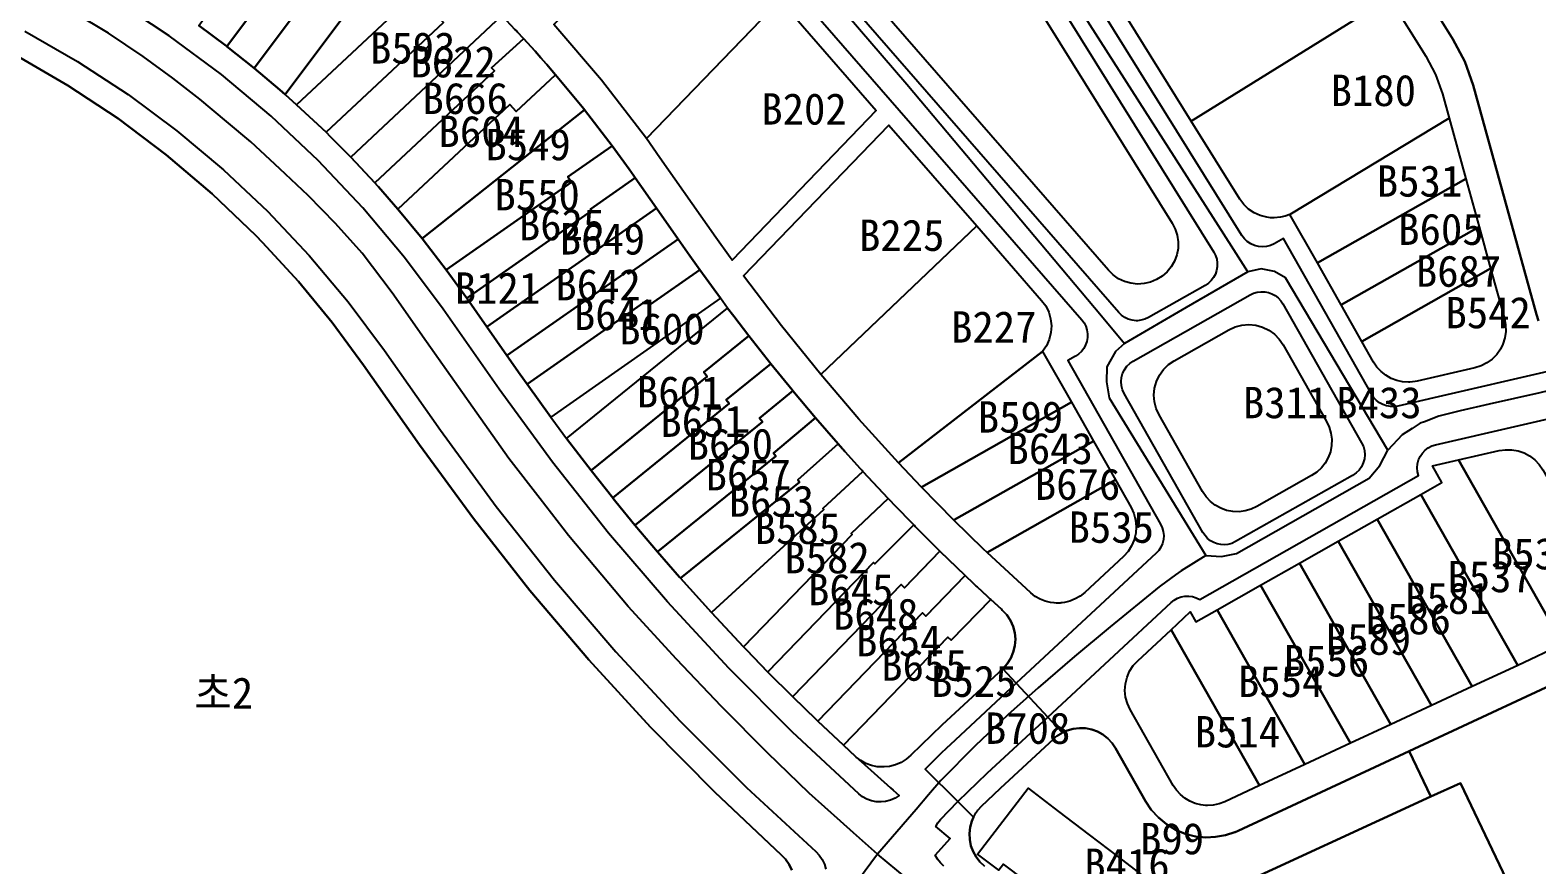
# Model space of a CAD drawing. Header units: metres. Extents: x 446275 to 447851, y 3131842 to 3133549.
# Drawn here: x 446584.8 to 446872.9, y 3132689.9 to 3132849.6 of the extents above; entities that cross this region are included whole.
import ezdxf

# ---------------------------------------------------------------- set-up
doc = ezdxf.new("R2010")
doc.units = ezdxf.units.M
for name, color, linetype in [('00_계획선-도로', 7, 'Continuous'), ('00_계획선-획지명', 7, 'Continuous'), ('00_계획선-획지선', 7, 'Continuous')]:
    doc.layers.add(name, color=color, linetype=linetype)

msp = doc.modelspace()

# ---------------------------------------------------------------- linework, layer by layer
at = {"layer": '00_계획선-도로'}
for points in [[(446678.24, 3132964.47), (446673.3, 3132960.05), (446663.31, 3132951.55), (446662.36, 3132949.74), (446662.03, 3132947.48), (446662.36, 3132944.97), (446663.38, 3132942.34), (446695.04, 3132906.08), (446752.46, 3132839.21), (446788.31, 3132796.5), (446790.28, 3132794.16), (446794.08, 3132789.63)], [(446817.64, 3132803.35), (446814.53, 3132808.2), (446786.01, 3132852.78), (446741.86, 3132924.76), (446737.19, 3132932.31)], [(446746.83, 3132691.93), (446742.29, 3132695.96), (446739.79, 3132698.21), (446733.79, 3132703.59), (446725.81, 3132711.32), (446717.03, 3132720.14), (446708.39, 3132729.23), (446699.17, 3132739.28), (446687.79, 3132752.85), (446682.34, 3132759.9), (446676.37, 3132767.63), (446660.64, 3132789.92), (446654.03, 3132799.29), (446648.32, 3132806.86), (446643.24, 3132812.56), (446637.97, 3132817.91), (446632.57, 3132823.04), (446627.03, 3132828.16), (446622.36, 3132832.07), (446617.27, 3132836.33), (446612.12, 3132840.39), (446606.44, 3132844.54), (446599.81, 3132848.97), (446593.35, 3132852.88)], [(446817.64, 3132803.35), (446805.87, 3132796.49), (446794.08, 3132789.63)], [(446844.44, 3132769.19), (446824.86, 3132802.2), (446822.76, 3132803.4), (446820.22, 3132803.87), (446817.64, 3132803.35)], [(446923.28, 3132792.17), (446916.42, 3132790.51), (446913.07, 3132789.71), (446873.49, 3132780.19), (446863.78, 3132778.02), (446858.27, 3132776.73), (446854.16, 3132775.7), (446851.42, 3132774.65), (446850.62, 3132774.34), (446849.05, 3132773.34), (446847.14, 3132772.11), (446844.44, 3132769.19)], [(446794.08, 3132789.63), (446792.37, 3132788.06), (446790.67, 3132785.15), (446790.61, 3132782.28), (446791.17, 3132779.21), (446809.62, 3132749.05)], [(446809.62, 3132749.05), (446812.62, 3132748.86), (446815.49, 3132749.43), (446840.84, 3132763.84), (446842.88, 3132766.26), (446844.44, 3132769.19)], [(446809.62, 3132749.05), (446804.91, 3132746.12), (446803.84, 3132745.35), (446800.97, 3132743.27), (446800.7, 3132743.07), (446791.31, 3132735.38), (446784.51, 3132729.69), (446777.58, 3132723.75), (446771.74, 3132718.59), (446765.5, 3132712.63), (446758.98, 3132706.01), (446756.59, 3132703.23), (446754.21, 3132700.44), (446753.4, 3132699.49), (446746.83, 3132691.93)], [(446746.83, 3132691.93), (446740.86, 3132683.83), (446727.09, 3132663.27), (446713.57, 3132633.16), (446707.43, 3132603.06), (446706.71, 3132596.59), (446706.53, 3132593.24), (446706.36, 3132589.87), (446706.39, 3132589.01), (446706.49, 3132584.79), (446706.87, 3132579.36)], [(446824, 3132616.03), (446819.9, 3132624.29), (446818.37, 3132627.39), (446810.97, 3132638.42), (446801.92, 3132647.95), (446791.98, 3132656.11), (446755.63, 3132684.76), (446752.39, 3132687.31), (446746.83, 3132691.93)]]:
    msp.add_lwpolyline(points, dxfattribs=at)
at = {"layer": '00_계획선-획지선'}
for points in [[(446873.22, 3132793.97), (446872.81, 3132795.13), (446860.72, 3132839.01), (446859.11, 3132843.55), (446856.86, 3132847.81), (446814.08, 3132916.57), (446839.41, 3132932.33), (446825.46, 3132968.19), (446834.08, 3132971.43), (446841.38, 3132973.99), (446854.83, 3132978.29), (446856.01, 3132978.55), (446857.22, 3132978.61), (446858.43, 3132978.49), (446859.59, 3132978.17), (446860.7, 3132977.67), (446861.71, 3132977), (446862.6, 3132976.18), (446863.35, 3132975.23), (446863.94, 3132974.17), (446864.36, 3132973.04), (446911.12, 3132804.63)], [(446735, 3132929.45), (446811.13, 3132807.1), (446811.47, 3132806.45), (446811.7, 3132805.75), (446811.81, 3132805.02), (446811.8, 3132804.28), (446811.68, 3132803.56), (446811.44, 3132802.86), (446811.1, 3132802.21), (446810.65, 3132801.63), (446810.11, 3132801.12), (446809.51, 3132800.71), (446798.66, 3132794.56), (446797.95, 3132794.24), (446797.2, 3132794.04), (446796.54, 3132793.97), (446796.27, 3132793.97), (446795.52, 3132794.06), (446794.8, 3132794.26), (446794.12, 3132794.59), (446793.5, 3132795.02), (446792.96, 3132795.54), (446664.3, 3132943.39)], [(446731.82, 3132927.36), (446803.21, 3132812.63), (446803.78, 3132811.51), (446804.16, 3132810.31), (446804.34, 3132809.06), (446804.31, 3132807.8), (446804.08, 3132806.56), (446803.64, 3132805.38), (446803.01, 3132804.29), (446802.21, 3132803.31), (446801.26, 3132802.48), (446800.19, 3132801.82), (446799.03, 3132801.34), (446797.8, 3132801.06), (446796.54, 3132800.99), (446795.28, 3132801.13), (446794.07, 3132801.47), (446792.93, 3132802.01), (446791.9, 3132802.73), (446790.99, 3132803.61), (446672.02, 3132940.32)], [(446659.59, 3132939.29), (446785.89, 3132794.15), (446786.33, 3132793.56), (446786.66, 3132792.91), (446786.89, 3132792.21), (446787, 3132791.48), (446786.99, 3132790.74), (446786.87, 3132790.02), (446786.63, 3132789.32), (446786.28, 3132788.68), (446785.84, 3132788.09), (446785.3, 3132787.59), (446784.7, 3132787.17), (446783.23, 3132786.35), (446800.97, 3132755.06), (446801.29, 3132754.36), (446801.49, 3132753.63), (446801.56, 3132752.87), (446801.51, 3132752.11), (446801.33, 3132751.36), (446801.03, 3132750.66), (446800.62, 3132750.02), (446800.1, 3132749.46), (446773.37, 3132724.6), (446770.78, 3132727.39), (446771.63, 3132728.32), (446772.31, 3132729.38), (446772.81, 3132730.54), (446773.11, 3132731.76), (446773.21, 3132733.02), (446773.1, 3132734.27), (446772.78, 3132735.49), (446772.27, 3132736.64), (446771.57, 3132737.69), (446770.71, 3132738.61), (446770.53, 3132738.78), (446768.5, 3132740.63), (446768.41, 3132740.72), (446768.01, 3132741.08), (446767.9, 3132741.18), (446765.91, 3132743.03), (446765.74, 3132743.2), (446765.21, 3132743.69), (446763.61, 3132745.21), (446758.79, 3132749.88), (446758.79, 3132749.88), (446758.06, 3132750.59), (446757.62, 3132751.03), (446757.48, 3132751.17), (446754.76, 3132753.89), (446754.05, 3132754.61), (446753.89, 3132754.78), (446753.78, 3132754.89), (446750.06, 3132758.73), (446749.32, 3132759.51), (446749.15, 3132759.68), (446749.12, 3132759.72), (446748.87, 3132759.98), (446744.06, 3132765.14), (446743.93, 3132765.28), (446743.55, 3132765.69), (446740.67, 3132768.9), (446740.6, 3132768.97), (446740.31, 3132769.3), (446740.28, 3132769.33), (446740.26, 3132769.35), (446740.14, 3132769.48), (446739.34, 3132770.38), (446734.97, 3132775.41), (446730.68, 3132780.52), (446730.63, 3132780.58), (446730.52, 3132780.71), (446726.44, 3132785.72), (446722.24, 3132791.07), (446719.38, 3132794.82), (446718.2, 3132796.39), (446716.81, 3132798.26), (446712.88, 3132803.69), (446710.96, 3132806.39), (446708.73, 3132809.59), (446704.59, 3132815.49), (446700.51, 3132821.32), (446700.27, 3132821.67), (446699.34, 3132822.98), (446696.12, 3132827.42), (446690.8, 3132834.34), (446690.68, 3132834.5), (446685.28, 3132841.03), (446684.57, 3132841.87), (446683.6, 3132842.99), (446683.5, 3132843.11), (446682.5, 3132844.25), (446681.38, 3132845.51), (446679.19, 3132847.93), (446677.96, 3132849.26), (446677.87, 3132849.35), (446677.82, 3132849.41), (446677.8, 3132849.43), (446677.54, 3132849.7)], [(446882.72, 3132786.02), (446846.36, 3132777.64), (446845.64, 3132777.53), (446844.9, 3132777.54), (446844.18, 3132777.67), (446843.49, 3132777.91), (446842.85, 3132778.26), (446842.27, 3132778.7), (446841.77, 3132779.23), (446841.36, 3132779.84), (446824.44, 3132809.7), (446822.66, 3132808.69), (446821.96, 3132808.37), (446821.21, 3132808.17), (446820.43, 3132808.1), (446819.66, 3132808.16), (446818.91, 3132808.35), (446818.2, 3132808.67), (446817.55, 3132809.1), (446816.99, 3132809.63), (446816.53, 3132810.25), (446745.02, 3132925.18)], [(446814.08, 3132916.57), (446856.86, 3132847.81), (446859.11, 3132843.55), (446860.72, 3132839.01), (446872.81, 3132795.13), (446873.22, 3132793.97)], [(446617.08, 3132850.45), (446622.3, 3132846.56), (446622.45, 3132846.45), (446627.7, 3132842.27), (446632.56, 3132838.16), (446633.59, 3132837.25), (446635.77, 3132835.3), (446641.41, 3132830.01), (446642.29, 3132829.14), (446646.14, 3132825.26), (446650.72, 3132820.36), (446651.25, 3132819.78), (446651.45, 3132819.56), (446655.15, 3132815.33), (446659.81, 3132809.67), (446660, 3132809.43), (446664.39, 3132803.72), (446667.82, 3132798.95), (446668.3, 3132798.27), (446672.15, 3132792.77), (446675.99, 3132787.28), (446678.52, 3132783.67), (446679.84, 3132781.8), (446684.36, 3132775.53), (446685.27, 3132774.3), (446687.41, 3132771.43), (446692.09, 3132765.32), (446696.25, 3132760.06), (446696.33, 3132759.96), (446696.83, 3132759.34), (446700.48, 3132754.87), (446704.8, 3132749.74), (446709.01, 3132744.89), (446709.2, 3132744.68), (446715.1, 3132738.11), (446721.22, 3132731.57), (446721.8, 3132730.97), (446725.89, 3132726.75), (446730.63, 3132722.01), (446735.16, 3132717.6), (446735.16, 3132717.6), (446735.44, 3132717.34), (446740.32, 3132712.74), (446742.67, 3132710.57), (446742.78, 3132710.48), (446743.33, 3132709.97), (446743.7, 3132709.64), (446749.36, 3132704.58), (446749.85, 3132704.15), (446751.01, 3132703.13), (446750.2, 3132702.61), (446749.32, 3132702.23), (446748.4, 3132701.99), (446747.53, 3132701.9), (446746.61, 3132701.94), (446745.7, 3132702.12), (446744.83, 3132702.44), (446744.01, 3132702.88), (446743.28, 3132703.45), (446730.61, 3132715.22), (446718.4, 3132727.47), (446706.67, 3132740.18), (446695.43, 3132753.33), (446684.71, 3132766.9), (446674.52, 3132780.88), (446663.83, 3132796.15), (446656.42, 3132806.09), (446648.45, 3132815.59), (446639.94, 3132824.61), (446630.91, 3132833.11), (446621.41, 3132841.07), (446611.45, 3132848.47), (446601.09, 3132855.27)], [(446583.85, 3132849.38), (446593.9, 3132843.59), (446603.6, 3132837.23), (446612.91, 3132830.31), (446621.8, 3132822.86), (446630.25, 3132814.91), (446638.21, 3132806.47), (446645.67, 3132797.59), (446652.6, 3132788.28), (446663.29, 3132773.01), (446673.91, 3132758.45), (446685.09, 3132744.32), (446696.81, 3132730.63), (446709.05, 3132717.41), (446721.8, 3132704.67), (446735.03, 3132692.43), (446735.71, 3132691.72), (446736.27, 3132690.9), (446736.69, 3132690.01), (446736.96, 3132689.06)], [(446582.09, 3132844.79), (446592.06, 3132839), (446601.66, 3132832.63), (446610.87, 3132825.7), (446619.66, 3132818.24), (446627.98, 3132810.27), (446629.27, 3132808.95), (446636.12, 3132801.47), (446636.12, 3132801.47), (446642.57, 3132793.64), (446648.6, 3132785.49), (446659.3, 3132770.22), (446669.58, 3132756.1), (446680.37, 3132742.38), (446691.67, 3132729.07), (446703.46, 3132716.2), (446715.72, 3132703.76), (446728.44, 3132691.8), (446729.26, 3132690.92), (446729.94, 3132689.93), (446730.45, 3132688.84)], [(446730.45, 3132688.84), (446729.94, 3132689.93), (446729.26, 3132690.92), (446728.44, 3132691.8), (446715.72, 3132703.76), (446703.46, 3132716.2), (446691.67, 3132729.07), (446680.37, 3132742.38), (446669.58, 3132756.1), (446659.3, 3132770.22), (446648.6, 3132785.49), (446642.57, 3132793.64), (446636.12, 3132801.47), (446629.27, 3132808.95), (446627.98, 3132810.27), (446619.66, 3132818.24), (446610.87, 3132825.7), (446601.66, 3132832.63), (446592.06, 3132839), (446582.09, 3132844.79)], [(446884.9, 3132728.59), (446848.51, 3132711.63), (446815.8, 3132696.39), (446815.22, 3132696.13), (446815.16, 3132696.11), (446813.36, 3132695.52), (446811.5, 3132695.19), (446809.61, 3132695.11), (446807.73, 3132695.3), (446807.63, 3132695.31), (446805.68, 3132695.81), (446803.82, 3132696.58), (446802.1, 3132697.62), (446800.55, 3132698.89), (446799.2, 3132700.39), (446798.08, 3132702.06), (446792.35, 3132712.17), (446791.69, 3132713.16), (446790.88, 3132714.04), (446789.95, 3132714.77), (446788.91, 3132715.36), (446787.8, 3132715.77), (446786.63, 3132716), (446785.44, 3132716.04), (446784.26, 3132715.9), (446783.12, 3132715.57), (446782.16, 3132715.15), (446779.39, 3132718.13), (446802.99, 3132740.07), (446803.57, 3132740.53), (446804.21, 3132740.89), (446804.91, 3132741.14), (446805.63, 3132741.27), (446806.37, 3132741.29), (446807.1, 3132741.19), (446807.8, 3132740.97), (446808.46, 3132740.64), (446850.25, 3132764.32), (446850.07, 3132765.06), (446850.01, 3132765.82), (446850.08, 3132766.58), (446850.28, 3132767.32), (446850.59, 3132768.01), (446851.02, 3132768.64), (446851.55, 3132769.19), (446852.15, 3132769.65), (446852.83, 3132770), (446853.56, 3132770.23), (446884.7, 3132777.4)], [(446871.82, 3132677.15), (446858.29, 3132705.5), (446852.67, 3132702.91), (446852.67, 3132702.91), (446848.51, 3132711.63), (446884.9, 3132728.59), (446886.64, 3132729.56), (446888.22, 3132730.77), (446889.61, 3132732.2), (446890.77, 3132733.81), (446891.69, 3132735.57), (446897.34, 3132723.38), (446907.09, 3132727.9), (446915.83, 3132726.47), (446931.6, 3132730.89), (446942.59, 3132691.33), (446942.81, 3132690.17), (446942.86, 3132688.99)], [(446767.31, 3132689.62), (446766.44, 3132690.43), (446765.7, 3132691.36), (446765.12, 3132692.4), (446764.7, 3132693.51), (446764.47, 3132694.68), (446764.42, 3132695.87), (446764.56, 3132697.05), (446764.87, 3132698.2), (446765.21, 3132698.99), (446765.25, 3132699.07), (446765.67, 3132699.78), (446765.69, 3132699.81), (446765.77, 3132699.93), (446765.88, 3132700.08), (446765.9, 3132700.11), (446765.93, 3132700.15), (446765.95, 3132700.17), (446766.05, 3132700.31), (446766.06, 3132700.32), (446766.15, 3132700.43), (446766.69, 3132701.02), (446770.36, 3132704.54), (446780.53, 3132713.99), (446780.56, 3132714.01), (446780.95, 3132714.36), (446781.12, 3132714.49), (446781.16, 3132714.52), (446781.19, 3132714.54), (446781.2, 3132714.55), (446782.13, 3132715.13), (446782.16, 3132715.15), (446783.12, 3132715.57), (446783.12, 3132715.57), (446784.26, 3132715.9), (446785.44, 3132716.04), (446786.63, 3132716), (446787.8, 3132715.77), (446788.91, 3132715.36), (446789.95, 3132714.77), (446790.88, 3132714.04), (446791.69, 3132713.16), (446792.35, 3132712.17), (446798.08, 3132702.06), (446799.2, 3132700.39), (446800.55, 3132698.89), (446802.1, 3132697.62), (446803.82, 3132696.58), (446805.68, 3132695.81), (446807.63, 3132695.31), (446807.73, 3132695.3), (446809.61, 3132695.11), (446811.5, 3132695.19), (446813.36, 3132695.52), (446815.16, 3132696.11), (446815.22, 3132696.13), (446815.8, 3132696.39), (446848.51, 3132711.63), (446852.67, 3132702.91), (446812.56, 3132684.44)], [(446812.56, 3132684.44), (446852.67, 3132702.91), (446858.29, 3132705.5), (446871.82, 3132677.15)], [(446759.52, 3132689.61), (446758.87, 3132690.22), (446758.31, 3132690.92), (446757.87, 3132691.7), (446757.92, 3132691.75), (446760.75, 3132694.9), (446757.97, 3132697.2), (446758.4, 3132697.89), (446758.91, 3132698.51), (446762.22, 3132701.95), (446765.21, 3132698.99), (446764.87, 3132698.2), (446764.56, 3132697.05), (446764.42, 3132695.87), (446764.47, 3132694.68), (446764.7, 3132693.51), (446765.12, 3132692.4), (446765.7, 3132691.36), (446766.44, 3132690.43), (446767.31, 3132689.62)]]:
    msp.add_lwpolyline(points, dxfattribs=at)
for points in [[(446622.45, 3132846.45), (446622.3, 3132846.56), (446617.08, 3132850.45), (446634.08, 3132873.23), (446633.1, 3132873.96), (446639.76, 3132882.88), (446639.79, 3132882.91), (446646.15, 3132878.19), (446646.09, 3132878.12), (446622.45, 3132846.45)], [(446644.82, 3132865.21), (446627.7, 3132842.27), (446622.45, 3132846.45), (446646.09, 3132878.12), (446646.15, 3132878.19), (446649.98, 3132875.19), (446649.99, 3132875.18), (446652.2, 3132873.4), (446652.16, 3132873.35), (446645.64, 3132864.6), (446644.82, 3132865.21)], [(446709.81, 3132876.48), (446728.21, 3132855.32), (446702.67, 3132828.8), (446694.09, 3132839.97), (446684.94, 3132850.66), (446709.81, 3132876.48)], [(446806.84, 3132832.16), (446793.32, 3132853.89), (446831.22, 3132877.48), (446844.75, 3132855.75), (446806.84, 3132832.16)], [(446632.56, 3132838.16), (446627.7, 3132842.27), (446644.82, 3132865.21), (446645.64, 3132864.6), (446652.16, 3132873.35), (446652.2, 3132873.4), (446657.35, 3132869.08), (446633.59, 3132837.25), (446632.56, 3132838.16)], [(446633.59, 3132837.25), (446657.35, 3132869.08), (446661, 3132865.89), (446664.77, 3132862.45), (446635.77, 3132835.3), (446633.59, 3132837.25)], [(446635.77, 3132835.3), (446664.77, 3132862.45), (446669.62, 3132857.82), (446669.58, 3132857.78), (446663.17, 3132851.77), (446663.86, 3132851.03), (446641.41, 3132830.01), (446635.77, 3132835.3)], [(446671.49, 3132855.97), (446675.06, 3132852.33), (446674.99, 3132852.27), (446646.14, 3132825.26), (446642.29, 3132829.14), (446641.41, 3132830.01), (446663.86, 3132851.03), (446663.17, 3132851.77), (446669.58, 3132857.78), (446669.62, 3132857.82), (446671.46, 3132856), (446671.47, 3132855.99), (446671.49, 3132855.97)], [(446702.67, 3132828.8), (446728.21, 3132855.32), (446746.62, 3132834.17), (446719.04, 3132805.54), (446718.69, 3132806.03), (446718.68, 3132806.05), (446715.96, 3132809.89), (446705.26, 3132825.16), (446702.67, 3132828.8)], [(446821.97, 3132813.67), (446821.27, 3132813.76), (446820.04, 3132814.09), (446818.87, 3132814.62), (446817.81, 3132815.33), (446816.89, 3132816.22), (446816.13, 3132817.24), (446806.84, 3132832.16), (446844.75, 3132855.75), (446851.69, 3132844.59), (446853.53, 3132841.1), (446854.84, 3132837.39), (446856.14, 3132832.69), (446825.68, 3132814.3), (446824.82, 3132813.98), (446823.92, 3132813.76), (446822.68, 3132813.65), (446821.97, 3132813.67)], [(446679.14, 3132847.88), (446673.04, 3132842.36), (446673.59, 3132841.77), (446650.72, 3132820.36), (446646.14, 3132825.26), (446674.99, 3132852.27), (446675.06, 3132852.33), (446675.59, 3132851.78), (446675.6, 3132851.77), (446675.76, 3132851.6), (446675.85, 3132851.5), (446677.54, 3132849.7), (446677.8, 3132849.43), (446677.82, 3132849.41), (446677.87, 3132849.35), (446677.96, 3132849.26), (446679.19, 3132847.93), (446679.17, 3132847.91), (446679.14, 3132847.88)], [(446681.38, 3132845.51), (446682.5, 3132844.25), (446683.5, 3132843.11), (446683.6, 3132842.99), (446684.57, 3132841.87), (446685.28, 3132841.03), (446685.21, 3132840.97), (446677.78, 3132834.01), (446676.53, 3132835.34), (446655.15, 3132815.33), (446651.45, 3132819.56), (446651.25, 3132819.78), (446650.72, 3132820.36), (446673.59, 3132841.77), (446673.04, 3132842.36), (446679.14, 3132847.88), (446679.17, 3132847.91), (446679.19, 3132847.93), (446681.38, 3132845.51)], [(446655.15, 3132815.33), (446676.53, 3132835.34), (446677.78, 3132834.01), (446685.21, 3132840.97), (446685.28, 3132841.03), (446690.68, 3132834.5), (446690.8, 3132834.34), (446659.81, 3132809.67), (446655.15, 3132815.33)], [(446664.39, 3132803.72), (446660, 3132809.43), (446659.81, 3132809.67), (446690.8, 3132834.34), (446696.12, 3132827.42), (446696.04, 3132827.37), (446687.64, 3132821.49), (446688.34, 3132820.49), (446664.39, 3132803.72)], [(446728.47, 3132792.99), (446721.23, 3132802.54), (446749.03, 3132831.4), (446765.83, 3132812.09), (446735.99, 3132783.65), (446728.47, 3132792.99)], [(446830.95, 3132805.01), (446825.68, 3132814.3), (446856.14, 3132832.69), (446859.33, 3132821.1), (446830.95, 3132805.01)], [(446700.51, 3132821.32), (446691.95, 3132815.33), (446692.19, 3132814.99), (446668.3, 3132798.27), (446667.82, 3132798.95), (446664.39, 3132803.72), (446688.34, 3132820.49), (446687.64, 3132821.49), (446696.04, 3132827.37), (446696.12, 3132827.42), (446699.34, 3132822.98), (446700.27, 3132821.67), (446700.51, 3132821.32)], [(446672.15, 3132792.77), (446668.3, 3132798.27), (446692.19, 3132814.99), (446691.95, 3132815.33), (446700.51, 3132821.32), (446704.59, 3132815.49), (446672.15, 3132792.77)], [(446835.49, 3132796.99), (446830.95, 3132805.01), (446859.33, 3132821.1), (446861.86, 3132811.94), (446835.49, 3132796.99)], [(446699.25, 3132802.95), (446698.96, 3132803.37), (446675.99, 3132787.28), (446672.15, 3132792.77), (446704.59, 3132815.49), (446708.73, 3132809.59), (446699.25, 3132802.95)], [(446743.3, 3132775.1), (446735.99, 3132783.65), (446765.83, 3132812.09), (446778.22, 3132797.86), (446779, 3132796.79), (446779.58, 3132795.59), (446779.95, 3132794.32), (446780.09, 3132793), (446780, 3132791.68), (446779.68, 3132790.39), (446779.14, 3132789.18), (446778.4, 3132788.07), (446750.86, 3132766.76), (446743.3, 3132775.1)], [(446839.46, 3132789.98), (446835.49, 3132796.99), (446861.86, 3132811.94), (446864.07, 3132803.93), (446839.46, 3132789.98)], [(446675.99, 3132787.28), (446698.96, 3132803.37), (446699.25, 3132802.95), (446708.73, 3132809.59), (446710.96, 3132806.39), (446712.88, 3132803.69), (446703.39, 3132797.04), (446702.81, 3132797.88), (446679.86, 3132781.81), (446679.84, 3132781.8), (446678.52, 3132783.67), (446675.99, 3132787.28)], [(446679.86, 3132781.81), (446702.81, 3132797.88), (446703.39, 3132797.04), (446712.88, 3132803.69), (446716.81, 3132798.26), (446684.36, 3132775.53), (446679.84, 3132781.8), (446679.86, 3132781.81)], [(446864.07, 3132803.93), (446866.7, 3132794.38), (446866.93, 3132793.15), (446866.96, 3132791.9), (446866.78, 3132790.66), (446866.4, 3132789.46), (446865.95, 3132788.55), (446865.24, 3132787.52), (446864.37, 3132786.63), (446863.37, 3132785.88), (446862.25, 3132785.31), (446861.06, 3132784.93), (446850.02, 3132782.39), (446849.64, 3132782.31), (446848.61, 3132782.2), (446848.4, 3132782.2), (446847.24, 3132782.27), (446846.11, 3132782.52), (446845.03, 3132782.94), (446844.02, 3132783.52), (446843.12, 3132784.24), (446842.33, 3132785.1), (446841.69, 3132786.06), (446839.46, 3132789.98), (446864.07, 3132803.93)], [(446814.6, 3132751.37), (446813.84, 3132751.17), (446813.19, 3132751.11), (446812.48, 3132751.14), (446811.79, 3132751.28), (446811.12, 3132751.53), (446810.51, 3132751.88), (446809.95, 3132752.32), (446809.47, 3132752.84), (446809.07, 3132753.42), (446794, 3132780.02), (446793.67, 3132780.74), (446793.47, 3132781.51), (446793.41, 3132782.31), (446793.48, 3132783.1), (446793.7, 3132783.87), (446794.04, 3132784.59), (446794.5, 3132785.24), (446795.07, 3132785.79), (446795.73, 3132786.25), (446818.11, 3132798.93), (446818.76, 3132799.23), (446819.44, 3132799.43), (446820.16, 3132799.52), (446820.87, 3132799.5), (446821.58, 3132799.36), (446822.25, 3132799.11), (446822.88, 3132798.77), (446823.44, 3132798.33), (446823.93, 3132797.8), (446824.34, 3132797.21), (446839.41, 3132770.61), (446839.74, 3132769.89), (446839.94, 3132769.12), (446840, 3132768.32), (446839.93, 3132767.53), (446839.71, 3132766.76), (446839.37, 3132766.04), (446838.91, 3132765.39), (446838.34, 3132764.83), (446837.68, 3132764.38), (446815.3, 3132751.7), (446814.6, 3132751.37)], [(446718.2, 3132796.39), (446719.38, 3132794.82), (446722.24, 3132791.07), (446713.64, 3132784.1), (446714.28, 3132783.31), (446692.16, 3132765.38), (446692.09, 3132765.32), (446687.41, 3132771.43), (446718.2, 3132796.39)], [(446832.71, 3132774.7), (446833.22, 3132773.62), (446833.55, 3132772.47), (446833.7, 3132771.28), (446833.66, 3132770.09), (446833.43, 3132768.91), (446833.02, 3132767.79), (446832.44, 3132766.74), (446831.71, 3132765.8), (446830.83, 3132764.99), (446829.84, 3132764.32), (446819.39, 3132758.39), (446818.31, 3132757.89), (446817.16, 3132757.56), (446815.97, 3132757.41), (446814.78, 3132757.45), (446813.6, 3132757.68), (446812.48, 3132758.09), (446811.43, 3132758.66), (446810.49, 3132759.4), (446809.68, 3132760.27), (446809.01, 3132761.26), (446800.7, 3132775.93), (446800.14, 3132777.14), (446799.81, 3132778.42), (446799.71, 3132779.75), (446799.83, 3132781.07), (446800.19, 3132782.35), (446800.76, 3132783.55), (446801.53, 3132784.63), (446802.47, 3132785.56), (446803.57, 3132786.31), (446814.02, 3132792.24), (446815.23, 3132792.79), (446816.51, 3132793.12), (446817.84, 3132793.23), (446819.16, 3132793.1), (446820.44, 3132792.75), (446821.64, 3132792.18), (446822.72, 3132791.4), (446823.65, 3132790.46), (446824.4, 3132789.36), (446832.71, 3132774.7)], [(446726.44, 3132785.72), (446717.92, 3132778.81), (446718.5, 3132778.1), (446696.26, 3132760.07), (446696.25, 3132760.06), (446692.09, 3132765.32), (446692.16, 3132765.38), (446714.28, 3132783.31), (446713.64, 3132784.1), (446722.24, 3132791.07), (446726.44, 3132785.72)], [(446778.4, 3132788.07), (446783.91, 3132778.36), (446755.28, 3132762.13), (446755.25, 3132762.12), (446750.86, 3132766.76), (446778.4, 3132788.07)], [(446730.68, 3132780.52), (446724.27, 3132775.33), (446724.84, 3132774.62), (446700.55, 3132754.92), (446700.48, 3132754.87), (446696.83, 3132759.34), (446696.33, 3132759.96), (446696.25, 3132760.06), (446696.26, 3132760.07), (446718.5, 3132778.1), (446717.92, 3132778.81), (446726.44, 3132785.72), (446730.52, 3132780.71), (446730.63, 3132780.58), (446730.68, 3132780.52)], [(446727.41, 3132768.07), (446704.87, 3132749.8), (446704.8, 3132749.74), (446700.48, 3132754.87), (446700.55, 3132754.92), (446724.84, 3132774.62), (446724.27, 3132775.33), (446730.68, 3132780.52), (446734.97, 3132775.41), (446726.96, 3132768.62), (446727.41, 3132768.07)], [(446755.28, 3132762.13), (446783.91, 3132778.36), (446788.12, 3132770.93), (446761.53, 3132755.87), (446761.45, 3132755.82), (446755.25, 3132762.12), (446755.28, 3132762.13)], [(446731.6, 3132763.5), (446731.92, 3132763.1), (446709.2, 3132744.68), (446709.01, 3132744.89), (446704.8, 3132749.74), (446704.87, 3132749.8), (446727.41, 3132768.07), (446726.96, 3132768.62), (446734.97, 3132775.41), (446739.34, 3132770.38), (446731.6, 3132763.5)], [(446740.14, 3132769.48), (446740.26, 3132769.35), (446740.28, 3132769.33), (446740.31, 3132769.3), (446740.6, 3132768.97), (446740.67, 3132768.9), (446743.55, 3132765.69), (446743.93, 3132765.28), (446744.06, 3132765.14), (446736.37, 3132758.05), (446736.6, 3132757.83), (446715.18, 3132738.18), (446715.1, 3132738.11), (446709.2, 3132744.68), (446731.92, 3132763.1), (446731.6, 3132763.5), (446739.34, 3132770.38), (446740.14, 3132769.48)], [(446792.32, 3132763.51), (446767.83, 3132749.63), (446767.81, 3132749.62), (446767.14, 3132750.26), (446761.45, 3132755.82), (446761.53, 3132755.87), (446788.12, 3132770.93), (446792.32, 3132763.51)], [(446869.26, 3132728.03), (446850.72, 3132760.74), (446854.74, 3132763.02), (446852.95, 3132766.18), (446857.91, 3132767.32), (446877.9, 3132732.05), (446869.26, 3132728.03)], [(446865.68, 3132769.11), (446866.89, 3132769.29), (446868.11, 3132769.28), (446869.31, 3132769.06), (446870.46, 3132768.66), (446871.53, 3132768.09), (446872.5, 3132767.34), (446873.34, 3132766.46), (446874.02, 3132765.45), (446885.74, 3132744.77), (446886.28, 3132743.58), (446886.62, 3132742.3), (446886.73, 3132740.99), (446886.61, 3132739.68), (446886.26, 3132738.4), (446885.71, 3132737.21), (446885.21, 3132736.46), (446884.38, 3132735.52), (446883.41, 3132734.73), (446882.33, 3132734.11), (446877.9, 3132732.05), (446857.91, 3132767.32), (446865.68, 3132769.11)], [(446715.18, 3132738.18), (446736.6, 3132757.83), (446736.37, 3132758.05), (446744.06, 3132765.14), (446748.87, 3132759.98), (446741.82, 3132753.25), (446741.98, 3132753.08), (446721.24, 3132731.58), (446721.22, 3132731.57), (446715.1, 3132738.11), (446715.18, 3132738.18)], [(446785.61, 3132741.28), (446784.67, 3132740.73), (446783.65, 3132740.31), (446782.59, 3132740.05), (446782.17, 3132739.98), (446782.14, 3132739.98), (446782.05, 3132739.97), (446781.92, 3132739.96), (446781.89, 3132739.96), (446781.83, 3132739.95), (446781.73, 3132739.95), (446781.65, 3132739.94), (446781.61, 3132739.94), (446781.37, 3132739.93), (446781.05, 3132739.93), (446781.01, 3132739.94), (446780.64, 3132739.96), (446779.95, 3132740.05), (446778.92, 3132740.3), (446777.94, 3132740.7), (446777.02, 3132741.23), (446776.18, 3132741.88), (446767.81, 3132749.62), (446767.83, 3132749.63), (446792.32, 3132763.51), (446795.33, 3132758.21), (446795.86, 3132757.06), (446796.19, 3132755.83), (446796.32, 3132754.56), (446796.23, 3132753.29), (446795.93, 3132752.06), (446795.43, 3132750.89), (446794.74, 3132749.82), (446793.89, 3132748.88), (446786.46, 3132741.97), (446785.61, 3132741.28)], [(446749.12, 3132759.72), (446749.15, 3132759.68), (446749.32, 3132759.51), (446750.06, 3132758.73), (446753.78, 3132754.89), (446746.33, 3132747.47), (446746.1, 3132747.7), (446725.95, 3132726.82), (446725.89, 3132726.75), (446721.8, 3132730.97), (446721.22, 3132731.57), (446721.24, 3132731.58), (446741.98, 3132753.08), (446741.82, 3132753.25), (446748.87, 3132759.98), (446749.12, 3132759.72)], [(446860.52, 3132723.95), (446842.36, 3132756), (446850.72, 3132760.74), (446869.26, 3132728.03), (446860.52, 3132723.95)], [(446852.76, 3132720.34), (446834.94, 3132751.79), (446842.36, 3132756), (446860.52, 3132723.95), (446852.76, 3132720.34)], [(446753.89, 3132754.78), (446754.05, 3132754.61), (446754.76, 3132753.89), (446757.48, 3132751.17), (446757.62, 3132751.03), (446758.06, 3132750.59), (446758.79, 3132749.88), (446752, 3132742.85), (446751.35, 3132743.49), (446730.69, 3132722.08), (446730.63, 3132722.01), (446725.89, 3132726.75), (446725.95, 3132726.82), (446746.1, 3132747.7), (446746.33, 3132747.47), (446753.78, 3132754.89), (446753.89, 3132754.78)], [(446735.44, 3132717.34), (446735.16, 3132717.6), (446730.63, 3132722.01), (446730.69, 3132722.08), (446751.35, 3132743.49), (446752, 3132742.85), (446758.79, 3132749.88), (446763.61, 3132745.21), (446756.1, 3132737.43), (446755.43, 3132738.07), (446735.44, 3132717.34)], [(446845.01, 3132716.72), (446827.51, 3132747.59), (446834.94, 3132751.79), (446852.76, 3132720.34), (446845.01, 3132716.72)], [(446837.25, 3132713.11), (446820.09, 3132743.38), (446827.51, 3132747.59), (446845.01, 3132716.72), (446837.25, 3132713.11)], [(446765.91, 3132743.03), (446767.9, 3132741.18), (446768.01, 3132741.08), (446768.41, 3132740.72), (446768.5, 3132740.63), (446760.96, 3132732.82), (446760.3, 3132733.45), (446740.33, 3132712.76), (446740.32, 3132712.74), (446735.44, 3132717.34), (446755.43, 3132738.07), (446756.1, 3132737.43), (446763.61, 3132745.21), (446765.21, 3132743.69), (446765.74, 3132743.2), (446765.91, 3132743.03)], [(446828.56, 3132709.06), (446811.78, 3132738.67), (446820.09, 3132743.38), (446837.25, 3132713.11), (446828.56, 3132709.06)], [(446770.53, 3132738.78), (446770.71, 3132738.61), (446771.57, 3132737.69), (446772.27, 3132736.64), (446772.78, 3132735.49), (446773.1, 3132734.27), (446773.21, 3132733.02), (446773.11, 3132731.76), (446772.81, 3132730.54), (446772.31, 3132729.38), (446771.63, 3132728.32), (446770.78, 3132727.39), (446759.16, 3132716.59), (446753.23, 3132710.84), (446752.34, 3132710.07), (446751.35, 3132709.45), (446750.27, 3132708.98), (446749.13, 3132708.69), (446748.11, 3132708.58), (446747.9, 3132708.58), (446746.78, 3132708.64), (446745.69, 3132708.88), (446744.64, 3132709.26), (446743.67, 3132709.8), (446742.78, 3132710.48), (446742.67, 3132710.57), (446740.32, 3132712.74), (446740.33, 3132712.76), (446760.3, 3132733.45), (446760.96, 3132732.82), (446768.5, 3132740.63), (446770.53, 3132738.78)], [(446819.88, 3132705.01), (446802.97, 3132734.85), (446806.63, 3132738.26), (446807.71, 3132736.36), (446811.78, 3132738.67), (446828.56, 3132709.06), (446819.88, 3132705.01)], [(446819.88, 3132705.01), (446813.23, 3132701.91), (446812.16, 3132701.51), (446811.05, 3132701.27), (446809.92, 3132701.2), (446809.75, 3132701.2), (446809.59, 3132701.21), (446809.57, 3132701.21), (446808.69, 3132701.32), (446807.6, 3132701.59), (446806.57, 3132702.02), (446805.61, 3132702.6), (446804.75, 3132703.31), (446804, 3132704.13), (446803.38, 3132705.06), (446795.15, 3132719.59), (446794.62, 3132720.74), (446794.28, 3132721.97), (446794.16, 3132723.24), (446794.25, 3132724.51), (446794.55, 3132725.74), (446795.05, 3132726.91), (446795.73, 3132727.98), (446796.59, 3132728.92), (446802.97, 3132734.85), (446819.88, 3132705.01)], [(446760.06, 3132712.21), (446761.75, 3132713.8), (446773.37, 3132724.6), (446779.39, 3132718.13), (446767.77, 3132707.33), (446762.22, 3132701.95), (446755.94, 3132708.16), (446759.07, 3132711.26), (446759.08, 3132711.27), (446760.06, 3132712.21)], [(446798.99, 3132686.66), (446804.8, 3132682.2), (446795.1, 3132669.56), (446791.04, 3132672.68), (446791.94, 3132673.85), (446790.19, 3132675.19), (446788.45, 3132676.53), (446787.55, 3132675.36), (446783.14, 3132678.74), (446784.04, 3132679.91), (446782.59, 3132681.02), (446781.7, 3132679.85), (446777.61, 3132682.99), (446773.53, 3132686.12), (446774.43, 3132687.3), (446772.69, 3132688.64), (446770.94, 3132689.98), (446770.04, 3132688.81), (446765.98, 3132691.92), (446775.66, 3132704.55), (446781.47, 3132700.09), (446787.3, 3132695.62), (446792.83, 3132691.38), (446798.99, 3132686.66)]]:
    msp.add_lwpolyline(points, close=True, dxfattribs=at)

# ---------------------------------------------------------------- texts
at = {"layer": '00_계획선-획지명'}
for s, p in [('B593', (446649.82, 3132843.17)), ('B622', (446657.54, 3132840.52)), ('B666', (446659.86, 3132833.51)), ('B180', (446833.48, 3132835.04)), ('B202', (446724.64, 3132831.49)), ('B604', (446662.91, 3132827.19)), ('B549', (446671.89, 3132824.67)), ('B531', (446842.32, 3132817.7)), ('B550', (446673.61, 3132815.08)), ('B625', (446678.29, 3132809.35)), ('B225', (446743.32, 3132807.32)), ('B605', (446846.4, 3132808.47)), ('B649', (446686.09, 3132806.63)), ('B687', (446849.78, 3132800.46)), ('B121', (446666.04, 3132797.21)), ('B642', (446685.26, 3132797.86)), ('B641', (446688.8, 3132792.16)), ('B542', (446855.44, 3132792.52)), ('B600', (446697.47, 3132789.43)), ('B227', (446760.92, 3132789.78)), ('B601', (446700.84, 3132777.37)), ('B599', (446766.02, 3132772.56)), ('B311', (446816.71, 3132775.31)), ('B433', (446834.55, 3132775.31)), ('B651', (446705.33, 3132771.74)), ('B650', (446710.55, 3132767.35)), ('B643', (446771.7, 3132766.53)), ('B657', (446713.98, 3132761.5)), ('B676', (446776.93, 3132759.69)), ('B653', (446718.4, 3132756.45)), ('B585', (446723.37, 3132751.25)), ('B535', (446783.38, 3132751.47)), ('B582', (446729.04, 3132745.63)), ('B533', (446864.31, 3132746.39)), ('B537', (446855.81, 3132742.01)), ('B645', (446733.56, 3132739.53)), ('B581', (446847.73, 3132737.87)), ('B648', (446738.34, 3132734.83)), ('B586', (446840.14, 3132733.96)), ('B654', (446742.75, 3132729.75)), ('B589', (446832.55, 3132730.05)), ('B655', (446747.56, 3132725.08)), ('B556', (446824.52, 3132725.89)), ('B525', (446757.1, 3132721.99)), ('B554', (446815.77, 3132721.96)), ('초2', (446616.23, 3132719.73)), ('B708', (446767.39, 3132713.01)), ('B514', (446807.5, 3132712.32)), ('B99', (446797.06, 3132691.88)), ('B416', (446786.38, 3132686.98))]:
    msp.add_text(s, height=6, dxfattribs=at).set_placement(p)

doc.saveas('drawing.dxf')
